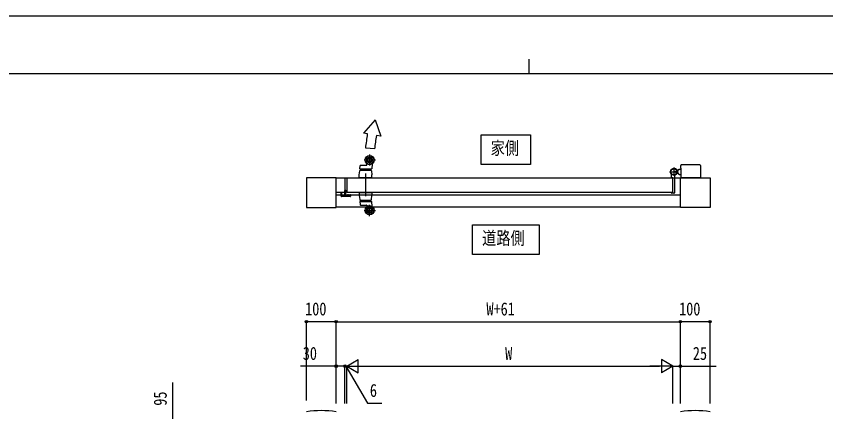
# Model space of a CAD drawing. Units: millimetres, scale not verified. Extents: x -4205 to 4205, y -2970 to 2970.
# Drawn here: x -1734 to 996, y 1636 to 2970 of the extents above; entities that cross this region are included whole.
import ezdxf
from ezdxf.enums import TextEntityAlignment as Align

# ---------------------------------------------------------------- set-up
doc = ezdxf.new("R2010")
doc.units = ezdxf.units.MM
doc.header["$LTSCALE"] = 12
for name, color, linetype in [('0-2_USER1', 3, 'Continuous'), ('0-4_YKK_A1', 4, 'Continuous'), ('0-5_YKK_D', 6, 'Continuous'), ('0-6_YKK_ZWAK', 7, 'Continuous')]:
    doc.layers.add(name, color=color, linetype=linetype)
doc.styles.add('ＭＳ ゴシック', font='')
doc.styles.get('ＭＳ ゴシック').set_extended_font_data('MS Gothic')

msp = doc.modelspace()

# ---------------------------------------------------------------- linework, layer by layer
at = {"layer": '0-2_USER1'}
for points in [[(-165.93, 2469.91), (-165.93, 2569.91), (0.47, 2569.91), (0.47, 2469.91)], [(-194.73, 2166.3), (-194.73, 2266.3), (29.27, 2266.3), (29.27, 2166.3)]]:
    msp.add_lwpolyline(points, close=True, dxfattribs=at)
at = {"layer": '0-4_YKK_A1'}
for p, q in [((-522.84, 2619.95), (-563.06, 2575.43)), ((-522.84, 2619.95), (-503.98, 2565.01)), ((-548.72, 2572.9), (-563.06, 2575.43)), ((-503.98, 2565.01), (-518.75, 2567.61)), ((-525.19, 2522.03), (-555.02, 2525.21)), ((-559.96, 2485), (-521.96, 2485)), ((-541.96, 2504), (-541.96, 2466)), ((-574.91, 2455.55), (-573.9, 2465.65)), ((-572.41, 2467), (-552.81, 2467)), ((-551.82, 2467.84), (-551.1, 2472.21)), ((-533.05, 2471.94), (-534.43, 2455.46)), ((484.04, 2459.5), (484.04, 2431.48)), ((507.04, 2457.5), (507.04, 2466.5)), ((507.04, 2457.5), (507.04, 2425)), ((508.54, 2457.5), (507.04, 2457.5)), ((572.04, 2468.5), (509.04, 2468.5)), ((574.04, 2466.5), (574.04, 2425)), ((-576.96, 2435), (-575.21, 2448.78)), ((-576.96, 2425), (-576.96, 2435)), ((-574.41, 2455), (-534.92, 2455)), ((-573.23, 2450.5), (-537.7, 2450.5)), ((-570.96, 2455), (-570.96, 2450.5)), ((-555.46, 2438.99), (-555.46, 2362.61)), ((-539.96, 2450.5), (-539.96, 2455)), ((-535.72, 2448.78), (-533.96, 2435)), ((-533.96, 2425), (-533.96, 2435)), ((469.54, 2445), (499.04, 2445)), ((476.04, 2425.8), (476.04, 2434.84)), ((486.04, 2430.06), (486.04, 2374.5)), ((489.54, 2447), (494.36, 2447)), ((489.54, 2443), (489.54, 2447)), ((495.54, 2446.4), (489.54, 2446.4)), ((495.54, 2443.6), (489.54, 2443.6)), ((489.54, 2443), (494.36, 2443)), ((499.54, 2451), (493.85, 2451)), ((494.36, 2447), (495.54, 2447)), ((495.54, 2447), (495.54, 2443)), ((502.04, 2436.5), (509.04, 2436.5)), ((506.04, 2424), (-654.96, 2423.99)), ((-618.96, 2425), (481.04, 2425)), ((-618.96, 2425), (-618.96, 2375)), ((-533.96, 2425), (-576.96, 2425)), ((-576.96, 2425), (-533.96, 2425)), ((480.74, 2425.3), (476.54, 2425.3)), ((481.04, 2375), (481.04, 2425)), ((572.04, 2425), (509.04, 2425)), ((-624.96, 2384.25), (-624.46, 2384.25)), ((-624.96, 2364.25), (-624.96, 2382.45)), ((-623.46, 2383.25), (-623.46, 2364.25)), ((506.04, 2366), (-654.96, 2365.99)), ((-637.96, 2362.75), (-637.96, 2373.05)), ((-637.06, 2373.35), (-637.66, 2373.35)), ((-606.96, 2361.75), (-636.96, 2361.75)), ((-636.76, 2373.06), (-636.76, 2363.55)), ((-636.46, 2363.25), (-625.96, 2363.25)), ((-622.46, 2363.25), (-616.26, 2363.25)), ((481.04, 2375), (-618.96, 2375)), ((-615.96, 2363.55), (-615.96, 2367.05)), ((-614.96, 2368.05), (-613.26, 2368.05)), ((-614.76, 2366.54), (-614.76, 2363.55)), ((-614.46, 2363.25), (-607.46, 2363.25)), ((-613.34, 2366.55), (-614.39, 2366.83)), ((-612.96, 2367.75), (-612.96, 2366.84)), ((-608.96, 2366.84), (-608.96, 2367.75)), ((-608.66, 2368.05), (-606.96, 2368.05)), ((-607.54, 2366.83), (-608.59, 2366.55)), ((-607.16, 2363.55), (-607.16, 2366.54)), ((-605.96, 2367.05), (-605.96, 2362.75)), ((-576.96, 2375), (-533.96, 2375)), ((-576.96, 2375), (-533.96, 2375)), ((-576.96, 2375), (-576.96, 2365)), ((-576.96, 2375), (-533.96, 2375)), ((-576.96, 2365), (-575.21, 2351.22)), ((-573.23, 2349.5), (-537.7, 2349.5)), ((-570.96, 2345), (-570.96, 2349.5)), ((-539.96, 2349.5), (-539.96, 2345)), ((-535.72, 2351.22), (-533.96, 2365)), ((-533.96, 2375), (-533.96, 2365)), ((476.04, 2374.2), (476.04, 2373.5)), ((480.74, 2374.7), (476.54, 2374.7)), ((484.04, 2372.5), (477.04, 2372.5)), ((506.04, 2326), (-654.96, 2325.99)), ((-574.91, 2344.45), (-573.9, 2334.35)), ((-574.41, 2345), (-534.92, 2345)), ((-572.41, 2333), (-552.81, 2333)), ((-551.82, 2332.16), (-551.1, 2327.79)), ((-541.96, 2296), (-541.96, 2334)), ((-533.05, 2328.06), (-534.43, 2344.54)), ((-559.96, 2315), (-521.96, 2315))]:
    msp.add_line(p, q, dxfattribs=at)
for points in [[(502.04, 2436.5), (499.54, 2439), (493.85, 2439)], [(495.54, 2447), (495.54, 2443), (494.36, 2443)], [(497.89, 2447.1), (495.94, 2446.15), (495.33, 2445)], [(497.89, 2442.9), (495.94, 2443.85), (495.33, 2445)], [(495.54, 2447), (495.54, 2448.5), (496.94, 2448.12)], [(495.54, 2443), (495.54, 2441.5), (496.94, 2441.88)], [(499.54, 2451), (502.04, 2453.5), (509.04, 2453.5)], [(-654.96, 2425), (-624.96, 2425), (-624.96, 2375), (-654.96, 2375)], [(574.04, 2425), (572.54, 2425), (507.04, 2425)]]:
    msp.add_lwpolyline(points, dxfattribs=at)
for points in [[(-654.96, 2425), (-754.96, 2425), (-754.96, 2325), (-654.96, 2325)], [(506.04, 2425), (606.04, 2425), (606.04, 2325), (506.04, 2325)]]:
    msp.add_lwpolyline(points, close=True, dxfattribs=at)
for centre, radius in [((-541.96, 2485), 15), ((-541.96, 2485), 14.7), ((-541.96, 2485), 9.75), ((-541.96, 2485), 6.6), ((484.04, 2445), 11.5), ((484.04, 2445), 10.35), ((-541.96, 2315), 15), ((-541.96, 2315), 14.7), ((-541.96, 2315), 9.75), ((-541.96, 2315), 6.6)]:
    msp.add_circle(centre, radius, dxfattribs=at)
for centre, radius, start, end in [((-8549.81, 3604.79), 8067.36, 352.30953, 352.65116), ((144.31, 2450.71), 673.28, 170.00114, 173.91932), ((-572.41, 2465.5), 1.5, 90, 174.28941), ((-552.81, 2468), 1, 270, 350.53768), ((-550.6, 2472.13), 0.5, 56.13103, 170.53768), ((-541.96, 2485), 15, 236.13103, 270), ((-541.96, 2485), 15, 236.13103, 302.87466), ((-533.55, 2471.98), 0.5, 355.23636, 122.87466), ((509.04, 2466.5), 2, 90.00009, 180.00009), ((572.04, 2466.5), 2, 0.00009, 90.00009), ((-573.23, 2448.5), 2, 90, 172), ((-574.41, 2455.5), 0.5, 174.28941, 270), ((-537.7, 2448.5), 2, 8, 90), ((-534.92, 2455.5), 0.5, 270, 355.23636), ((484.04, 2445), 11.5, 295.10278, 218.01228), ((471.04, 2434.84), 5, 0, 38.01228), ((491.04, 2430.06), 5, 115.10278, 179.99998), ((496.61, 2446.87), 1.3, 14.0353, 75), ((496.61, 2443.13), 1.3, 285, 345.9647), ((489.14, 2445), 9, 345.9647, 14.0353), ((476.54, 2425.8), 0.5, 180, 270), ((480.74, 2425), 0.3, 0, 90), ((-624.46, 2383.25), 1, 360, 90), ((-637.66, 2373.05), 0.3, 90, 180), ((-636.96, 2362.75), 1, 180, 270), ((-637.06, 2373.05), 0.3, 0, 90), ((-636.46, 2363.55), 0.3, 180, 270), ((-625.96, 2364.25), 1, 270, 360), ((-622.46, 2364.25), 1, 180, 270), ((-616.26, 2363.55), 0.3, 270, 0), ((-614.96, 2367.05), 1, 90, 180), ((-614.46, 2366.54), 0.3, 75, 180), ((-614.46, 2363.55), 0.3, 180, 270), ((-613.26, 2366.84), 0.3, 255, 0), ((-613.26, 2367.75), 0.3, 360, 90), ((-608.66, 2367.75), 0.3, 90, 180), ((-608.66, 2366.84), 0.3, 180, 285), ((-607.46, 2366.54), 0.3, 0, 105), ((-607.46, 2363.55), 0.3, 270, 0), ((-606.96, 2367.05), 1, 0, 90), ((-606.96, 2362.75), 1, 270, 0), ((-573.23, 2351.5), 2, 188, 270), ((-537.7, 2351.5), 2, 270, 352), ((476.54, 2374.2), 0.5, 90, 180), ((477.04, 2373.5), 1, 180, 270), ((480.74, 2375), 0.3, 270, 0), ((484.04, 2374.5), 2, 270, 0), ((-574.41, 2344.5), 0.5, 90, 185.71059), ((-572.41, 2334.5), 1.5, 185.71059, 270), ((-552.81, 2332), 1, 9.46232, 90), ((-550.6, 2327.87), 0.5, 189.46232, 303.86897), ((-541.96, 2315), 15, 90, 123.86897), ((-541.96, 2315), 15, 57.12534, 123.86897), ((-534.92, 2344.5), 0.5, 4.76364, 90), ((-533.55, 2328.02), 0.5, 237.12534, 4.76364), ((-704.97, 1319.5), 320, 80.99877, 99.00123), ((556.03, 1319.5), 320, 80.99877, 99.00123)]:
    msp.add_arc(centre, radius, start, end, dxfattribs=at)
at = {"layer": '0-5_YKK_D'}
for p, q in [((-754.96, 1674.05), (-754.96, 1940.5)), ((-654.96, 1939.5), (-754.96, 1939.5)), ((-654.96, 1664.05), (-654.96, 1940.5)), ((-654.96, 1674.05), (-654.96, 1940.5)), ((-654.96, 1939.5), (506.04, 1939.5)), ((506.04, 1664.05), (506.04, 1940.5)), ((506.04, 1664.05), (506.04, 1940.5)), ((606.04, 1939.5), (506.04, 1939.5)), ((606.04, 1664.05), (606.04, 1940.5)), ((-618.96, 1789.5), (-579.99, 1812)), ((-579.99, 1767), (-579.99, 1812)), ((481.04, 1789.5), (442.07, 1812)), ((442.07, 1812), (442.07, 1767)), ((-654.96, 1664.05), (-654.96, 1790.5)), ((-624.96, 1789.5), (-641.96, 1789.5)), ((-624.96, 1664.05), (-624.96, 1790.5)), ((-624.96, 1664.05), (-624.96, 1790.5)), ((-624.96, 1789.5), (-618.96, 1789.5)), ((-624.96, 1789.5), (-618.96, 1789.5)), ((-618.96, 1664.05), (-618.96, 1790.5)), ((-618.96, 1664.05), (-618.96, 1790.5)), ((-618.96, 1789.5), (-601.96, 1789.5)), ((-618.96, 1789.5), (-579.99, 1767)), ((-618.96, 1789.5), (-541.02, 1789.5)), ((-573.96, 1789.5), (436.04, 1789.5)), ((481.04, 1789.5), (403.09, 1789.5)), ((481.04, 1789.5), (442.07, 1767)), ((481.04, 1664.05), (481.04, 1790.5)), ((481.04, 1664.05), (481.04, 1790.5)), ((506.04, 1664.05), (506.04, 1790.5))]:
    msp.add_line(p, q, dxfattribs=at)
for points in [[(-624.96, 1789.5), (-654.96, 1789.5), (-775.36, 1789.5)], [(-621.96, 1789.5), (-549.02, 1664.5), (-501.02, 1664.5)], [(481.04, 1789.5), (506.04, 1789.5), (626.44, 1789.5)], [(-1204.96, 1534.99), (-1204.96, 1630), (-1204.96, 1734.5)]]:
    msp.add_lwpolyline(points, dxfattribs=at)
for centre in [(-754.96, 1939.5), (-654.96, 1939.5), (-654.96, 1939.5), (506.04, 1939.5), (506.04, 1939.5), (606.04, 1939.5), (-654.96, 1789.5), (-624.96, 1789.5), (506.04, 1789.5)]:
    msp.add_circle(centre, 4.25, dxfattribs=at)
at = {"layer": '0-6_YKK_ZWAK'}
for p, q in [((-4.98, 2825), (-4.98, 2775)), ((3895.02, 2775), (-3904.98, 2775))]:
    msp.add_line(p, q, dxfattribs=at)
msp.add_lwpolyline([(-4205, -2970), (4205, -2970), (4205, 2970), (-4205, 2970)], close=True, dxfattribs=at)

# ---------------------------------------------------------------- texts
at = {"layer": '0-2_USER1', "style": 'ＭＳ ゴシック', "width": 0.8}
for s, p in [('家側', (-133.93, 2489.91)), ('道路側', (-162.73, 2186.3))]:
    msp.add_text(s, height=43.99, dxfattribs=at).set_placement(p, align=Align.BOTTOM_LEFT)
at = {"layer": '0-5_YKK_D', "style": 'ＭＳ ゴシック', "width": 0.8}
for s, p in [('100', (-759.36, 1947.5)), ('W+61', (-148.06, 1947.5)), ('100', (501.64, 1947.5)), ('30', (-767.36, 1797.5)), ('W', (-84.96, 1797.5)), ('25', (548.04, 1797.5)), ('6', (-541.02, 1672.5))]:
    msp.add_text(s, height=43.99, dxfattribs=at).set_placement(p, align=Align.BOTTOM_LEFT)
msp.add_text('95', height=43.99, rotation=90, dxfattribs=at).set_placement((-1212.96, 1656.1), align=Align.BOTTOM_LEFT)

doc.saveas('drawing.dxf')
